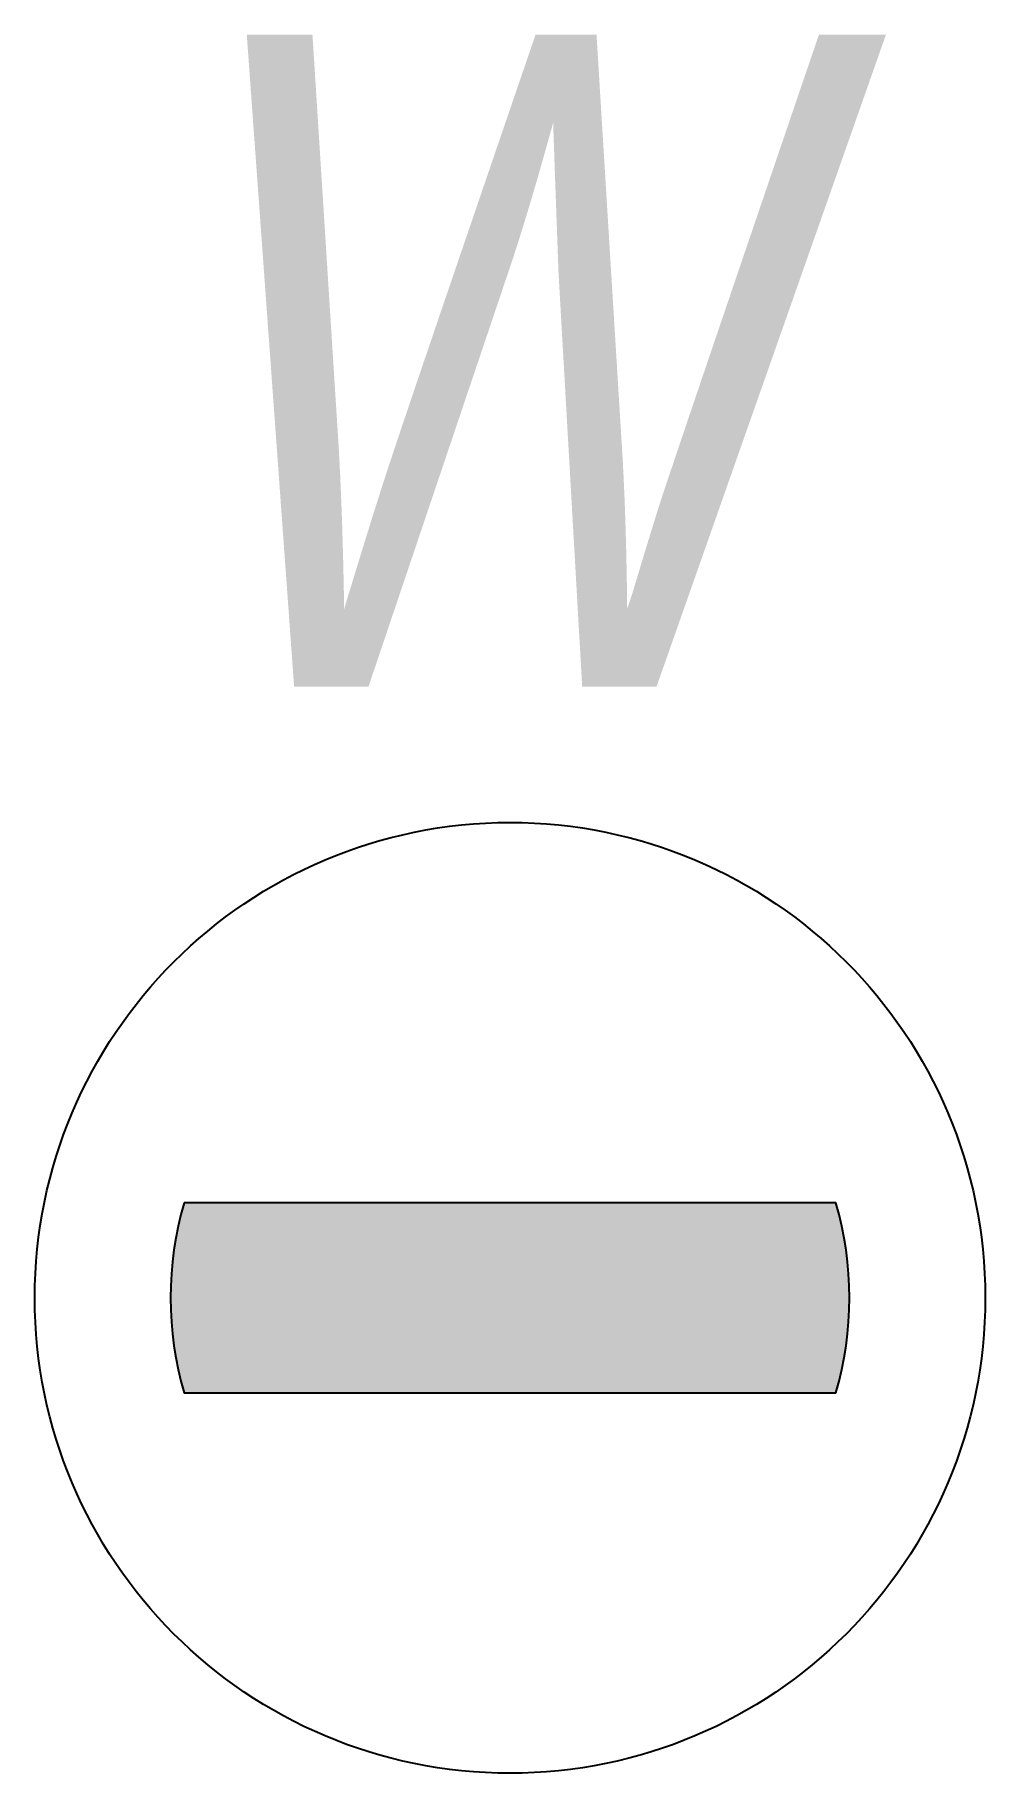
# Model space of a CAD drawing. Extents: x -1.75 to 1.75, y -1.75 to 4.65.
import ezdxf
from ezdxf.enums import TextEntityAlignment as Align

# ---------------------------------------------------------------- set-up
doc = ezdxf.new("R2010")
doc.units = 0
doc.header["$LTSCALE"] = 0.01
doc.header["$MEASUREMENT"] = 0
doc.layers.get('0').update_dxf_attribs({"lineweight": 20})
doc.styles.add('COA_Proposed', font='ariali.ttf', dxfattribs={"height": 2.4})

msp = doc.modelspace()

# ---------------------------------------------------------------- hatches: boundary and pattern name
at = {"linetype": 'ByBlock', "lineweight": -2}
h = msp.add_hatch(color=0, dxfattribs=at)
h.dxf.hatch_style = 1
edge = h.paths.add_edge_path()
edge.add_arc((0, 0), 1.25, 163.7398, 196.2602)
edge.add_line((-1.2, -0.35), (1.2, -0.35))
edge.add_arc((0, 0), 1.25, 343.7398, 376.2602)
edge.add_line((1.2, 0.35), (-1.2, 0.35))

# ---------------------------------------------------------------- linework, layer by layer
at = {"color": 0, "linetype": 'ByBlock', "lineweight": -2}
msp.add_lwpolyline([(-1.2, 0.35, 0.142857), (-1.2, -0.35), (1.2, -0.35, 0.142857), (1.2, 0.35)], format="xyb", close=True, dxfattribs=at)
msp.add_circle((0, 0), 1.75, dxfattribs=at)

# ---------------------------------------------------------------- texts
at = {"color": 0, "linetype": 'ByBlock', "lineweight": -2, "style": 'COA_Proposed', "width": 0.75}
msp.add_text('W', height=2.4, dxfattribs=at).set_placement((0, 2.25), align=Align.CENTER)

doc.saveas('drawing.dxf')
